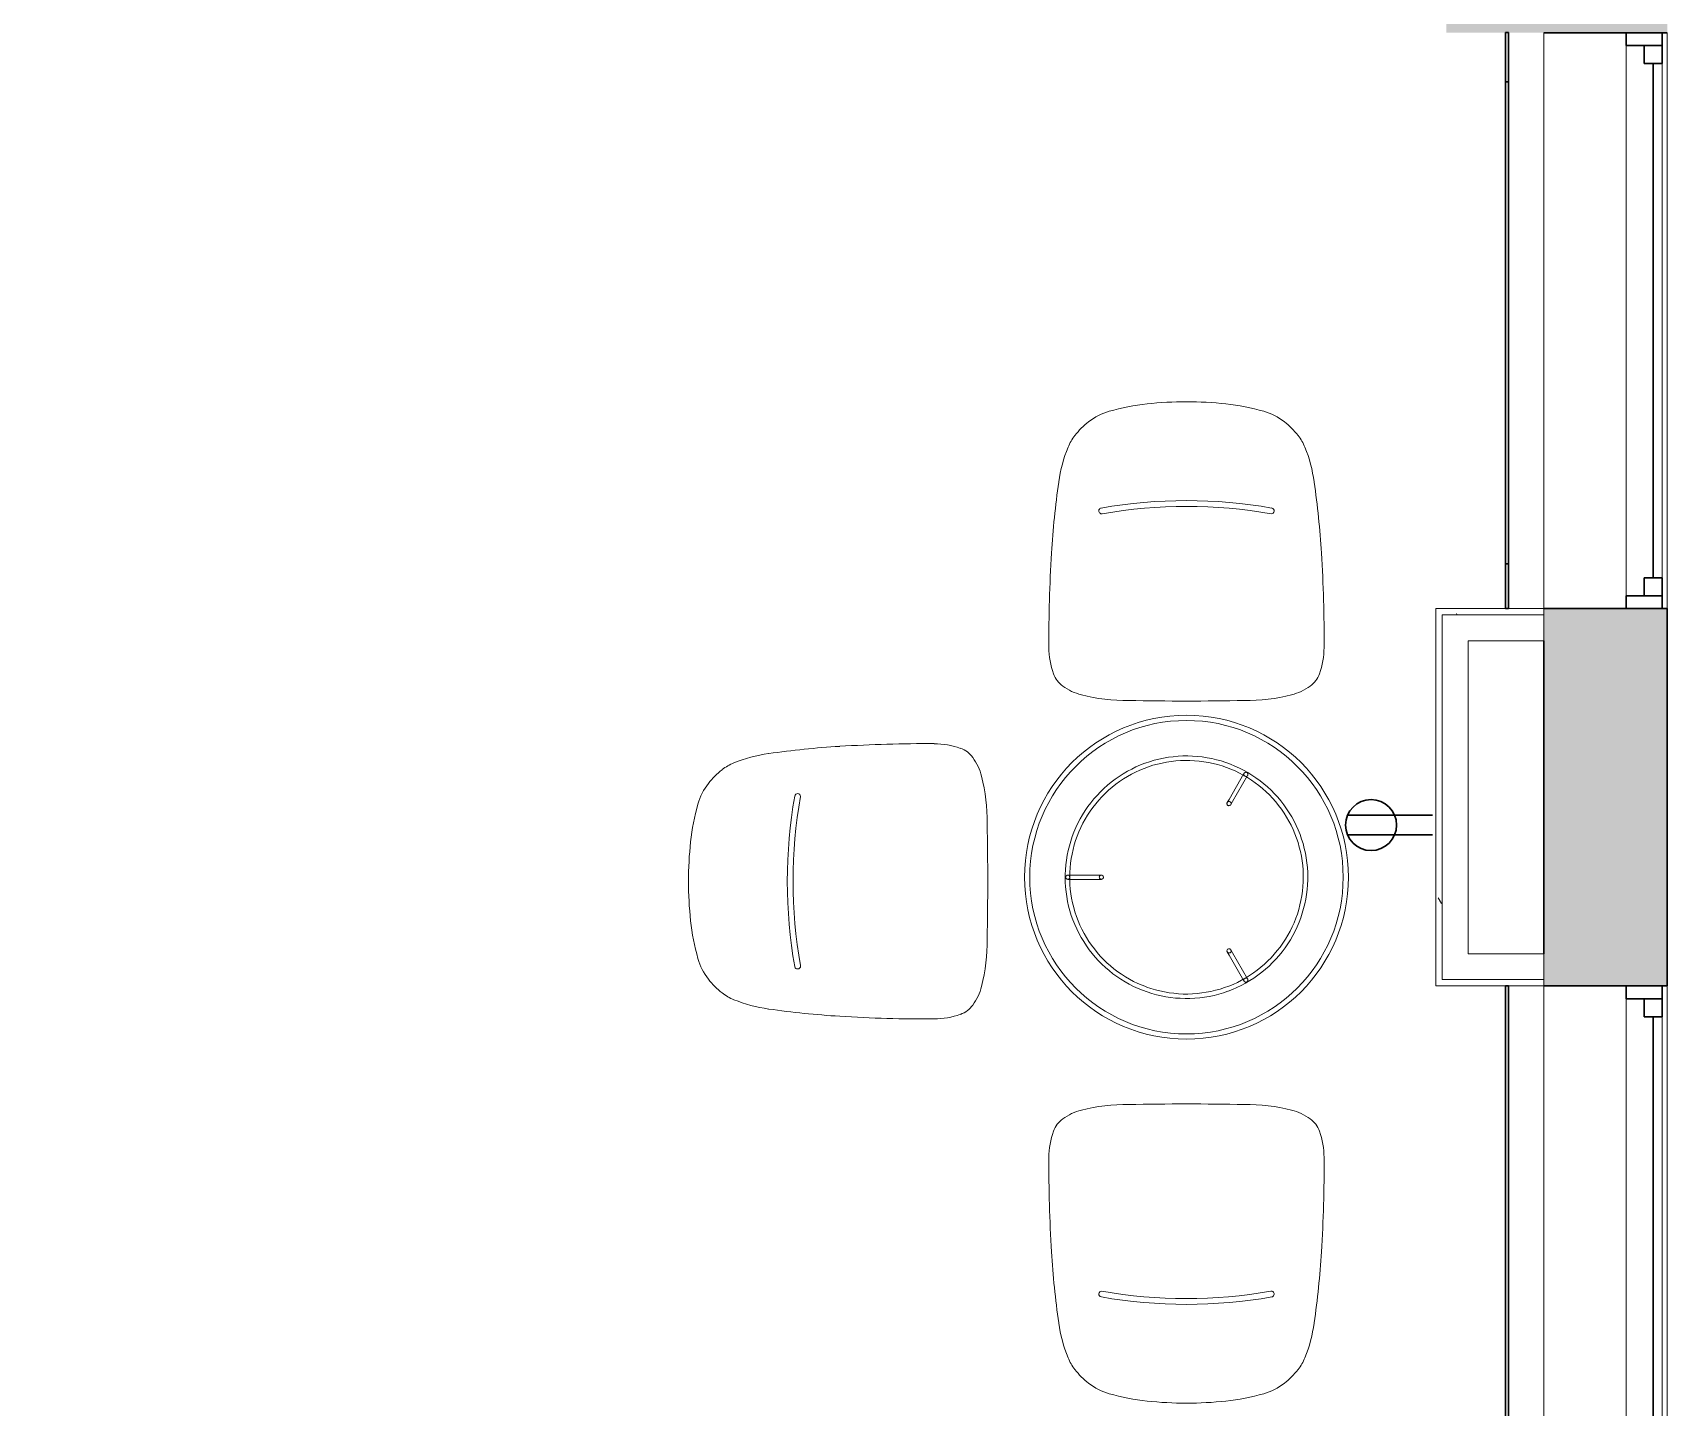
# Model space of a CAD drawing. Header units: inches. Extents: x 1808 to 2428, y 950 to 1857.
# Drawn here: x 2227.7 to 2386.6, y 1496.6 to 1630.3 of the extents above; entities that cross this region are included whole.
import ezdxf

# ---------------------------------------------------------------- set-up
doc = ezdxf.new("R2010")
doc.units = ezdxf.units.IN
doc.header["$MEASUREMENT"] = 0
for name, color, linetype, lineweight in [('A-ANNO-NOTE', 131, 'Continuous', 40), ('A-GENM', 13, 'Continuous', 18), ('A-GLAZ', 151, 'Continuous', 18), ('A-WALL', 113, 'Continuous', 18), ('A-WALL-PATT', 111, 'Continuous', 18), ('I-FURN', 30, 'Continuous', 9), ('I-WALL', 2, 'Continuous', 18)]:
    doc.layers.add(name, color=color, linetype=linetype, lineweight=lineweight)
pattern_1 = [(0, (0, 0), (15.36, 3.84), [0.634, -10.886, 0.634, -10.886, -61.44]), (0, (0, 0), (15.36, 3.84), [-23.04, 0.634, -22.406, 0.634, -10.886, -26.88]), (0, (0, 0), (15.36, 3.84), [-57.6, 0.634, -7.046, 0.634, -18.566]), (120, (5.76, 1.92), (-11.0055376, 11.38215), [0.634, -10.886, 0.634, -10.886, -61.44]), (120, (5.76, 1.92), (-11.0055376, 11.38215), [-23.04, 0.634, -22.406, 0.634, -10.886, -26.88]), (120, (5.76, 1.92), (-11.0055376, 11.38215), [-57.6, 0.634, -7.046, 0.634, -18.566]), (240, (7.68, 9.6), (-4.3544624, -15.22215), [0.634, -10.886, 0.634, -10.886, -61.44]), (240, (7.68, 9.6), (-4.3544624, -15.22215), [-23.04, 0.634, -22.406, 0.634, -10.886, -26.88]), (240, (7.68, 9.6), (-4.3544624, -15.22215), [-57.6, 0.634, -7.046, 0.634, -18.566])]

# ---------------------------------------------------------------- blocks, each defined once
blk = doc.blocks.new('Generic Models 1 - Generic Models 1-7194762-MEZZANINE  POWER _ SIGNAL')
at = {"layer": 'A-GENM', "lineweight": 9}
h = blk.add_hatch(color=7, dxfattribs=at)
h.paths.add_polyline_path([(2189.66, 1049.66), (2200.38, 1049.66), (2200.38, 1062.93), (2173, 1062.93), (2173, 1049.66)], flags=0)
h.paths.add_polyline_path([(2200.38, 1262.58), (2200.38, 1270.53), (2176.63, 1270.53), (2176.63, 1262.58), (2189.66, 1262.58)], flags=0)
h.paths.add_polyline_path([(2367.13, 1346.73), (2374.63, 1346.73), (2374.63, 1365.98), (2367.13, 1365.98), (2367.13, 1358.18)], flags=0)
h.paths.add_polyline_path([(1921.63, 1443.7), (1951.63, 1443.7), (1951.63, 1459.54), (1921.63, 1459.54), (1921.63, 1449.7)], flags=0)
h.paths.add_polyline_path([(2184.63, 1445.23), (2205.63, 1445.23), (2205.63, 1459.73), (2184.63, 1459.73)], flags=0)
h.paths.add_polyline_path([(2367.63, 1446.22), (2374.63, 1446.22), (2374.63, 1459.73), (2367.63, 1459.73)], flags=0)
h.paths.add_polyline_path([(1844.88, 1610.85), (1844.88, 1660.6), (1829.88, 1660.6), (1829.88, 1665.6), (1819.63, 1665.6), (1819.63, 1610.85)], flags=0)
h.paths.add_polyline_path([(2374.63, 1630.31), (2374.63, 1681.1), (2365.13, 1681.1), (2365.13, 1630.31)], flags=0)
h.paths.add_polyline_path([(1991.25, 1642.75), (2009.38, 1642.75), (2009.38, 1665.6), (1990.88, 1665.6), (1990.88, 1642.75), (1991.2, 1642.75)], flags=0)
h.paths.add_polyline_path([(2224.38, 1646.48), (2224.38, 1665.6), (2205.88, 1665.6), (2205.88, 1646.48), (2224.13, 1646.48)], flags=0)
h.paths.add_polyline_path([(2009.38, 1819.62), (2009.88, 1819.62), (2009.88, 1844.85), (1990.83, 1844.85), (1990.83, 1844.2), (1990.88, 1844.2), (1990.88, 1819.62)], flags=0)
h.paths.add_polyline_path([(2205.88, 1833.6), (2232.75, 1833.6), (2232.75, 1844.85), (2205.88, 1844.85)], flags=0)
h.paths.add_polyline_path([(1828.13, 1833.6), (1828.13, 1844.85), (1819.63, 1844.85), (1819.63, 1833.6)], flags=0)
h.paths.add_polyline_path([(2374.63, 1836.23), (2374.63, 1844.85), (2356.63, 1844.85), (2356.63, 1836.23)], flags=0)
h.paths.add_polyline_path([(1913.9, 1836.6), (1913.9, 1844.85), (1899.93, 1844.85), (1899.93, 1836.6)], flags=0)
h.paths.add_polyline_path([(2114.57, 1836.6), (2114.57, 1844.85), (2094.6, 1844.85), (2094.6, 1836.6), (2110.29, 1836.6)], flags=0)
blk = doc.blocks.new('Window-Double-Hung - 48_ X 48_-7273517-MEZZANINE  POWER _ SIGNAL')
at = {"layer": 'A-GLAZ', "color": 8, "lineweight": 30}
for p, q in [((-28, 6), (-28, -6)), ((-28, 5.5), (-25, 5.5)), ((-26.75, 5.5), (-26.75, 2)), ((-25, 5.5), (-25, 3.75)), ((25, 5.5), (28, 5.5)), ((25, 5.5), (25, 3.75)), ((26.75, 5.5), (26.75, 2)), ((28, -6), (28, 6)), ((-26.75, 3.75), (-25, 3.75)), ((-25, 4.625), (25, 4.625)), ((26.75, 3.75), (25, 3.75)), ((-28, 2), (-26.75, 2)), ((26.75, 2), (28, 2))]:
    blk.add_line(p, q, dxfattribs=at)
at = {"layer": 'A-GLAZ'}
for p, q in [((28, 6), (-28, 6)), ((-28, -6), (28, -6))]:
    blk.add_line(p, q, dxfattribs=at)
at = {"layer": 'A-GLAZ', "lineweight": 9}
for p, q in [((-25, 5.5), (25, 5.5)), ((-26.75, 2), (26.75, 2))]:
    blk.add_line(p, q, dxfattribs=at)
blk = doc.blocks.new('HighTower_Breeze_CoffeeTable - HighTower_Breeze_CoffeeTable-7599555-MEZZANINE  POWER _ SIGNAL')
at = {"layer": 'I-FURN'}
for p, q in [((-4.04, 10.33), (-4.48, 10.16)), ((5.59, 9.34), (4.14, 6.82)), ((4.49, 6.62), (5.94, 9.13)), ((5.54, 9.16), (5.57, 9.15)), ((5.57, 9.14), (5.61, 9.12)), ((5.62, 9.12), (5.67, 9.08)), ((5.68, 9.08), (5.74, 9.05)), ((5.74, 9.04), (5.79, 9.02)), ((5.79, 9.02), (5.82, 9)), ((8.22, 7.71), (7.87, 8.03)), ((4.14, 6.82), (3.96, 6.51)), ((4.31, 6.31), (4.49, 6.62)), ((9.73, 5.91), (9.46, 6.29)), ((-8.63, -0.55), (-11.53, -0.55)), ((-11.53, -0.96), (-8.63, -0.96)), ((-11.36, -0.62), (-11.35, -0.58)), ((-11.36, -0.68), (-11.36, -0.63)), ((-11.36, -0.75), (-11.36, -0.68)), ((-11.36, -0.82), (-11.36, -0.76)), ((-11.36, -0.88), (-11.36, -0.83)), ((-11.36, -0.92), (-11.36, -0.88)), ((-11.35, -0.58), (-11.35, -0.55)), ((-8.27, -0.55), (-8.63, -0.55)), ((-8.63, -0.96), (-8.27, -0.96)), ((11.8, -0.75), (11.79, -0.28)), ((4.49, -8.12), (4.31, -7.81)), ((3.96, -8.02), (4.14, -8.33)), ((4.14, -8.33), (5.59, -10.84)), ((5.94, -10.64), (4.49, -8.12)), ((5.57, -10.65), (5.53, -10.67)), ((5.61, -10.62), (5.57, -10.65)), ((5.67, -10.59), (5.62, -10.62)), ((5.74, -10.55), (5.68, -10.58)), ((5.79, -10.52), (5.75, -10.55)), ((5.82, -10.5), (5.79, -10.52))]:
    blk.add_line(p, q, dxfattribs=at)
at = {"layer": 'I-FURN', "flags": 128}
for points in [[(-4.48, 10.16), (-4.91, 9.97), (-5.33, 9.77), (-5.75, 9.55), (-6.16, 9.31), (-6.55, 9.05), (-6.94, 8.78)], [(-6.14, 8.8), (-5.75, 9.04), (-5.35, 9.26), (-4.95, 9.47), (-4.54, 9.66), (-4.12, 9.83), (-3.69, 9.99)], [(-2.68, 10.73), (-3.14, 10.62), (-3.59, 10.48), (-4.03, 10.33)], [(-3.69, 9.99), (-3.26, 10.13), (-2.82, 10.25), (-2.38, 10.35), (-1.93, 10.44), (-1.48, 10.51)], [(-0.82, 11.01), (-1.29, 10.97), (-1.75, 10.91), (-2.22, 10.83), (-2.68, 10.73)], [(-1.48, 10.51), (-1.03, 10.56), (-0.58, 10.59), (-0.12, 10.6), (0.33, 10.6)], [(1.07, 10.99), (0.6, 11.03), (0.13, 11.04), (-0.34, 11.04), (-0.82, 11.01)], [(0.33, 10.6), (0.79, 10.58), (1.24, 10.54), (1.69, 10.48), (2.14, 10.4)], [(4.71, 10.06), (4.27, 10.24), (3.83, 10.4), (3.38, 10.55), (2.93, 10.67), (2.47, 10.78), (2, 10.87), (1.54, 10.94), (1.07, 10.99)], [(2.14, 10.4), (2.58, 10.31), (3.02, 10.2), (3.46, 10.07), (3.88, 9.92)], [(3.89, 9.92), (4.31, 9.76), (4.73, 9.58), (5.14, 9.38), (5.51, 9.18)], [(6.37, 9.17), (5.97, 9.42), (5.56, 9.65), (5.14, 9.86), (4.71, 10.06)], [(-6.94, 8.78), (-7.32, 8.5), (-7.68, 8.2), (-8.03, 7.88), (-8.37, 7.56), (-8.7, 7.21), (-9.01, 6.86)], [(-8.54, 6.74), (-8.23, 7.07), (-7.91, 7.4), (-7.58, 7.71), (-7.24, 8)], [(-7.24, 8), (-6.88, 8.28), (-6.51, 8.55), (-6.14, 8.8)], [(5.85, 8.98), (5.93, 8.94), (6.31, 8.69), (6.68, 8.43), (7.05, 8.16)], [(7.87, 8.03), (7.52, 8.34), (7.15, 8.63), (6.76, 8.91), (6.37, 9.17)], [(7.05, 8.16), (7.4, 7.87), (7.74, 7.56), (8.06, 7.25), (8.38, 6.92)], [(-9.01, 6.86), (-9.31, 6.49), (-9.59, 6.12), (-9.86, 5.73), (-10.11, 5.33)], [(-9.62, 5.28), (-9.37, 5.66), (-9.11, 6.03), (-8.83, 6.39), (-8.54, 6.74)], [(4.24, 6.59), (4.19, 6.61), (4.15, 6.62), (4.1, 6.61), (4.05, 6.6), (4.01, 6.57), (3.97, 6.53), (3.95, 6.49), (3.93, 6.44), (3.93, 6.39), (3.94, 6.34), (3.96, 6.3), (3.99, 6.26), (4.03, 6.23)], [(4.03, 6.23), (4.08, 6.21), (4.13, 6.2), (4.17, 6.21), (4.22, 6.22), (4.26, 6.25), (4.3, 6.29), (4.32, 6.33), (4.34, 6.38), (4.34, 6.43), (4.33, 6.48), (4.31, 6.52), (4.28, 6.56), (4.24, 6.59)], [(8.87, 7.03), (8.55, 7.37), (8.22, 7.71)], [(8.38, 6.92), (8.68, 6.58), (8.96, 6.23), (9.23, 5.86), (9.49, 5.49)], [(9.46, 6.29), (9.17, 6.66), (8.87, 7.03)], [(-10.11, 5.33), (-10.34, 4.92), (-10.56, 4.5), (-10.76, 4.07), (-10.95, 3.64)], [(-10.46, 3.67), (-10.28, 4.09), (-10.07, 4.49), (-9.86, 4.89), (-9.62, 5.28)], [(9.49, 5.49), (9.73, 5.1), (9.96, 4.71), (10.17, 4.31), (10.36, 3.9)], [(10.24, 5.11), (9.99, 5.51), (9.73, 5.91)], [(10.67, 4.27), (10.46, 4.69), (10.24, 5.11)], [(-10.95, 3.64), (-11.11, 3.2), (-11.26, 2.75), (-11.39, 2.3), (-11.51, 1.84)], [(-11.32, 0.16), (-11.28, 0.61), (-11.21, 1.06), (-11.13, 1.5), (-11.03, 1.95), (-10.92, 2.39), (-10.78, 2.82), (-10.63, 3.25), (-10.46, 3.67)], [(10.36, 3.9), (10.54, 3.48), (10.7, 3.05), (10.85, 2.62), (10.97, 2.18), (11.08, 1.74), (11.17, 1.3)], [(11.04, 3.4), (10.86, 3.84), (10.67, 4.27)], [(11.34, 2.51), (11.2, 2.96), (11.04, 3.4)], [(-11.51, 1.84), (-11.6, 1.38), (-11.68, 0.91), (-11.73, 0.44), (-11.77, -0.03), (-11.79, -0.5), (-11.8, -0.75)], [(11.56, 1.59), (11.46, 2.05), (11.34, 2.51)], [(11.79, -0.28), (11.76, 0.19), (11.71, 0.66), (11.64, 1.13), (11.56, 1.59)], [(-11.35, -0.55), (-11.35, -0.3), (-11.32, 0.16)], [(11.17, 1.3), (11.24, 0.85), (11.3, 0.4), (11.34, -0.05), (11.36, -0.51), (11.36, -0.75)], [(-11.8, -0.75), (-11.79, -1.22), (-11.76, -1.7), (-11.71, -2.16), (-11.64, -2.63), (-11.56, -3.1), (-11.46, -3.56), (-11.34, -4.01), (-11.2, -4.46), (-11.04, -4.91), (-10.86, -5.35), (-10.67, -5.78), (-10.46, -6.2), (-10.24, -6.61), (-9.99, -7.02), (-9.73, -7.41), (-9.46, -7.8), (-9.17, -8.17), (-8.87, -8.53), (-8.55, -8.88), (-8.22, -9.21), (-7.87, -9.54), (-7.52, -9.84), (-7.15, -10.14), (-6.76, -10.41), (-6.37, -10.68), (-5.97, -10.92), (-5.56, -11.16), (-5.14, -11.37), (-4.71, -11.57), (-4.27, -11.75), (-3.83, -11.91), (-3.38, -12.05), (-2.93, -12.18), (-2.47, -12.29), (-2, -12.38), (-1.54, -12.45), (-1.07, -12.5), (-0.6, -12.53), (-0.13, -12.55), (0.34, -12.54), (0.82, -12.52), (1.29, -12.48), (1.75, -12.42), (2.22, -12.34), (2.68, -12.24), (3.14, -12.12), (3.59, -11.99), (4.03, -11.84)], [(-3.89, -11.42), (-4.31, -11.26), (-4.73, -11.08), (-5.14, -10.88), (-5.54, -10.67), (-5.93, -10.44), (-6.31, -10.19), (-6.68, -9.94), (-7.05, -9.66), (-7.4, -9.37), (-7.74, -9.07), (-8.06, -8.75), (-8.38, -8.42), (-8.68, -8.08), (-8.96, -7.73), (-9.23, -7.37), (-9.49, -6.99), (-9.73, -6.61), (-9.96, -6.21), (-10.17, -5.81), (-10.36, -5.4), (-10.54, -4.98), (-10.7, -4.56), (-10.85, -4.13), (-10.97, -3.69), (-11.08, -3.25), (-11.17, -2.8), (-11.24, -2.36), (-11.3, -1.9), (-11.34, -1.45), (-11.36, -1), (-11.36, -0.95), (-11.36, -0.93)], [(-8.06, -0.75), (-8.07, -0.7), (-8.09, -0.66), (-8.12, -0.62), (-8.15, -0.59), (-8.2, -0.56), (-8.25, -0.55), (-8.3, -0.55), (-8.34, -0.56), (-8.39, -0.59), (-8.43, -0.62), (-8.45, -0.66), (-8.47, -0.7), (-8.48, -0.75)], [(-8.48, -0.75), (-8.47, -0.8), (-8.45, -0.85), (-8.43, -0.89), (-8.39, -0.92), (-8.34, -0.94), (-8.3, -0.95), (-8.25, -0.95), (-8.2, -0.94), (-8.15, -0.92), (-8.12, -0.89), (-8.09, -0.85), (-8.07, -0.8), (-8.06, -0.75)], [(4.04, -11.84), (4.48, -11.67), (4.91, -11.48), (5.33, -11.27), (5.75, -11.05), (6.16, -10.81), (6.55, -10.56), (6.94, -10.29), (7.32, -10), (7.68, -9.7), (8.03, -9.39), (8.37, -9.06), (8.7, -8.72), (9.01, -8.37), (9.31, -8), (9.59, -7.62), (9.86, -7.23), (10.11, -6.83), (10.34, -6.42), (10.56, -6.01), (10.76, -5.58), (10.95, -5.14), (11.11, -4.7), (11.26, -4.26), (11.39, -3.8), (11.51, -3.34), (11.6, -2.88), (11.68, -2.42), (11.73, -1.95), (11.77, -1.48), (11.79, -1.01), (11.8, -0.75)], [(11.36, -0.75), (11.35, -1.21), (11.32, -1.66)], [(11.32, -1.66), (11.28, -2.11), (11.21, -2.56), (11.13, -3.01), (11.03, -3.45)], [(11.03, -3.45), (10.92, -3.89), (10.78, -4.33), (10.63, -4.75), (10.46, -5.18)], [(10.46, -5.18), (10.28, -5.59), (10.07, -6), (9.86, -6.4), (9.62, -6.79), (9.37, -7.17), (9.11, -7.54), (8.83, -7.89), (8.54, -8.24), (8.23, -8.58), (7.91, -8.9), (7.58, -9.21), (7.24, -9.51), (6.88, -9.79), (6.51, -10.06), (6.14, -10.31), (5.85, -10.49)], [(4.03, -7.74), (3.99, -7.76), (3.96, -7.8), (3.94, -7.85), (3.93, -7.9), (3.93, -7.95), (3.95, -7.99), (3.97, -8.04), (4.01, -8.07), (4.05, -8.1), (4.1, -8.12), (4.15, -8.12), (4.19, -8.11), (4.24, -8.09)], [(4.24, -8.09), (4.28, -8.07), (4.31, -8.03), (4.33, -7.98), (4.34, -7.93), (4.34, -7.88), (4.32, -7.84), (4.3, -7.79), (4.26, -7.76), (4.22, -7.73), (4.17, -7.71), (4.13, -7.71), (4.08, -7.72), (4.03, -7.74)], [(5.5, -10.68), (5.35, -10.77), (4.95, -10.98), (4.54, -11.17), (4.12, -11.34), (3.69, -11.49), (3.26, -11.63), (2.82, -11.75), (2.38, -11.86), (1.93, -11.94), (1.48, -12.01), (1.03, -12.06), (0.58, -12.1), (0.12, -12.11), (-0.33, -12.11), (-0.79, -12.08), (-1.24, -12.04), (-1.69, -11.98), (-2.14, -11.91), (-2.58, -11.81), (-3.02, -11.7), (-3.46, -11.57), (-3.88, -11.43)]]:
    blk.add_lwpolyline(points, dxfattribs=at)
at = {"layer": 'I-FURN'}
for radius, start, end in [(15.75, 90, 270), (15.75, 90, 270), (15.24, 90, 270), (15.75, 270, 90), (15.75, 270, 90), (15.24, 270, 90)]:
    blk.add_arc((0, -0.75), radius, start, end, dxfattribs=at)
for points, knots in [([(5.88, 9.43), (5.87, 9.43), (5.86, 9.44), (5.84, 9.44), (5.83, 9.45), (5.82, 9.45), (5.81, 9.45), (5.8, 9.45), (5.79, 9.45), (5.77, 9.45), (5.76, 9.45), (5.75, 9.45), (5.74, 9.44), (5.73, 9.44), (5.72, 9.44), (5.7, 9.43), (5.69, 9.43), (5.68, 9.42), (5.67, 9.42), (5.66, 9.41), (5.65, 9.4), (5.64, 9.39), (5.62, 9.38), (5.61, 9.37), (5.6, 9.35), (5.59, 9.33), (5.58, 9.32), (5.58, 9.31), (5.57, 9.3)], [0, 0, 0, 0, 0.0277778, 0.0555556, 0.0833333, 0.0972222, 0.1111111, 0.125, 0.1388889, 0.1666667, 0.1944444, 0.2083333, 0.2222222, 0.2361111, 0.25, 0.2777778, 0.3055556, 0.3194444, 0.3333333, 0.3472222, 0.3611111, 0.3888889, 0.4166667, 0.4444444, 0.4722222, 0.5, 0.5277778, 0.5552218, 0.5552218, 0.5552218, 0.5552218]), ([(5.57, 9.3), (5.57, 9.29), (5.57, 9.28), (5.57, 9.27), (5.57, 9.25), (5.57, 9.24), (5.57, 9.24), (5.57, 9.24)], [0.5555556, 0.5555556, 0.5555556, 0.5555556, 0.5833333, 0.6111111, 0.6388889, 0.6527778, 0.6593948, 0.6593948, 0.6593948, 0.6593948]), ([(5.57, 9.23), (5.57, 9.23), (5.57, 9.23), (5.57, 9.22), (5.57, 9.21), (5.57, 9.2), (5.58, 9.19), (5.58, 9.18), (5.58, 9.18), (5.58, 9.18)], [0.6711471, 0.6711471, 0.6711471, 0.6711471, 0.6770833, 0.6875, 0.7083333, 0.7291667, 0.75, 0.7708333, 0.7739229, 0.7739229, 0.7739229, 0.7739229]), ([(5.59, 9.17), (5.59, 9.17), (5.59, 9.17), (5.59, 9.16), (5.6, 9.15), (5.61, 9.14), (5.62, 9.13), (5.62, 9.13)], [0.7822937, 0.7822937, 0.7822937, 0.7822937, 0.7916667, 0.8125, 0.8333333, 0.875, 0.8823895, 0.8823895, 0.8823895, 0.8823895]), ([(5.62, 9.13), (5.62, 9.13), (5.63, 9.12), (5.64, 9.11), (5.65, 9.1), (5.67, 9.09), (5.67, 9.09)], [0.89185719, 0.89185719, 0.89185719, 0.89185719, 0.89583333, 0.91666667, 0.95833333, 0.99082512, 0.99082512, 0.99082512, 0.99082512]), ([(5.69, 9.08), (5.69, 9.08), (5.7, 9.08), (5.71, 9.07), (5.73, 9.06), (5.74, 9.06), (5.74, 9.06), (5.74, 9.06)], [0.00915776, 0.00915776, 0.00915776, 0.00915776, 0.02777778, 0.05555556, 0.08333333, 0.09722222, 0.10741154, 0.10741154, 0.10741154, 0.10741154]), ([(5.75, 9.06), (5.75, 9.06), (5.75, 9.05), (5.76, 9.05), (5.78, 9.05), (5.79, 9.05), (5.8, 9.05), (5.8, 9.05), (5.8, 9.05)], [0.1166842, 0.1166842, 0.1166842, 0.1166842, 0.125, 0.1388889, 0.1666667, 0.1944444, 0.2083333, 0.2167207, 0.2167207, 0.2167207, 0.2167207]), ([(5.81, 9.05), (5.81, 9.05), (5.81, 9.05), (5.82, 9.05), (5.84, 9.05), (5.85, 9.05), (5.86, 9.06), (5.86, 9.06), (5.86, 9.06)], [0.2248508, 0.2248508, 0.2248508, 0.2248508, 0.2361111, 0.25, 0.2777778, 0.3055556, 0.3194444, 0.3279083, 0.3279083, 0.3279083, 0.3279083]), ([(5.87, 9.06), (5.87, 9.06), (5.87, 9.07), (5.88, 9.07), (5.89, 9.08), (5.91, 9.09), (5.92, 9.1), (5.92, 9.1)], [0.3391103, 0.3391103, 0.3391103, 0.3391103, 0.3472222, 0.3611111, 0.3888889, 0.4166667, 0.4438674, 0.4438674, 0.4438674, 0.4438674]), ([(5.92, 9.1), (5.92, 9.11), (5.93, 9.12), (5.94, 9.13), (5.95, 9.15), (5.96, 9.17), (5.96, 9.19), (5.97, 9.2), (5.97, 9.22), (5.97, 9.23), (5.97, 9.24), (5.97, 9.25), (5.97, 9.26), (5.97, 9.27), (5.97, 9.28), (5.96, 9.3), (5.96, 9.31), (5.96, 9.32), (5.96, 9.33), (5.95, 9.34), (5.95, 9.35), (5.94, 9.37), (5.93, 9.38), (5.93, 9.38), (5.92, 9.4), (5.9, 9.41), (5.89, 9.43), (5.88, 9.43)], [0.4444444, 0.4444444, 0.4444444, 0.4444444, 0.4722222, 0.5, 0.5277778, 0.5555556, 0.5833333, 0.6111111, 0.6388889, 0.6527778, 0.6666667, 0.6770833, 0.6875, 0.7083333, 0.7291667, 0.75, 0.7708333, 0.78125, 0.7916667, 0.8125, 0.8333333, 0.875, 0.8854167, 0.8958333, 0.9166667, 0.9583333, 1, 1, 1, 1]), ([(-11.76, -0.75), (-11.76, -0.75), (-11.76, -0.73), (-11.75, -0.72), (-11.75, -0.7), (-11.74, -0.69), (-11.74, -0.68), (-11.74, -0.67), (-11.73, -0.66), (-11.72, -0.65), (-11.71, -0.64), (-11.71, -0.63), (-11.7, -0.62), (-11.69, -0.62), (-11.68, -0.61), (-11.67, -0.6), (-11.66, -0.59), (-11.65, -0.58), (-11.64, -0.58), (-11.63, -0.58), (-11.62, -0.57), (-11.61, -0.56), (-11.59, -0.56), (-11.57, -0.55), (-11.55, -0.55), (-11.53, -0.55), (-11.51, -0.55), (-11.5, -0.55), (-11.49, -0.55)], [-1, -1, -1, -1, -0.9722222, -0.9444444, -0.9166667, -0.9027778, -0.8888889, -0.875, -0.8611111, -0.8333333, -0.8055556, -0.7916667, -0.7777778, -0.7638889, -0.75, -0.7222222, -0.6944444, -0.6805556, -0.6666667, -0.6527778, -0.6388889, -0.6111111, -0.5833333, -0.5555556, -0.5277778, -0.5, -0.4722222, -0.4444444, -0.4444444, -0.4444444, -0.4444444]), ([(-11.49, -0.95), (-11.5, -0.95), (-11.51, -0.95), (-11.53, -0.96), (-11.55, -0.95), (-11.57, -0.95), (-11.59, -0.95), (-11.61, -0.94), (-11.62, -0.94), (-11.63, -0.93), (-11.64, -0.93), (-11.65, -0.92), (-11.66, -0.91), (-11.67, -0.9), (-11.68, -0.9), (-11.69, -0.89), (-11.7, -0.88), (-11.71, -0.87), (-11.71, -0.87), (-11.72, -0.85), (-11.73, -0.84), (-11.74, -0.83), (-11.74, -0.82), (-11.74, -0.82), (-11.75, -0.8), (-11.75, -0.79), (-11.76, -0.77), (-11.76, -0.76), (-11.76, -0.75)], [-0.5551842, -0.5551842, -0.5551842, -0.5551842, -0.5277778, -0.5, -0.4722222, -0.4444444, -0.4166667, -0.3888889, -0.3611111, -0.3472222, -0.3333333, -0.3194444, -0.3055556, -0.2777778, -0.25, -0.2361111, -0.2222222, -0.2083333, -0.1944444, -0.1666667, -0.1388889, -0.125, -0.1111111, -0.0972222, -0.0833333, -0.0555556, -0.0277778, 0, 0, 0, 0]), ([(-11.49, -0.55), (-11.49, -0.55), (-11.48, -0.56), (-11.46, -0.56), (-11.45, -0.57), (-11.44, -0.57), (-11.44, -0.58), (-11.43, -0.58)], [-0.4438674, -0.4438674, -0.4438674, -0.4438674, -0.4166667, -0.3888889, -0.3611111, -0.3472222, -0.3391103, -0.3391103, -0.3391103, -0.3391103]), ([(-11.43, -0.93), (-11.44, -0.93), (-11.44, -0.93), (-11.45, -0.93), (-11.46, -0.94), (-11.48, -0.95), (-11.49, -0.95), (-11.49, -0.95)], [-0.6593948, -0.6593948, -0.6593948, -0.6593948, -0.6527778, -0.6388889, -0.6111111, -0.5833333, -0.5555556, -0.5555556, -0.5555556, -0.5555556]), ([(-11.43, -0.58), (-11.43, -0.58), (-11.42, -0.59), (-11.42, -0.59), (-11.41, -0.6), (-11.4, -0.61), (-11.39, -0.62), (-11.39, -0.62), (-11.39, -0.62)], [-0.3279083, -0.3279083, -0.3279083, -0.3279083, -0.3194444, -0.3055556, -0.2777778, -0.25, -0.2361111, -0.2248508, -0.2248508, -0.2248508, -0.2248508]), ([(-11.39, -0.88), (-11.39, -0.88), (-11.39, -0.89), (-11.4, -0.89), (-11.41, -0.9), (-11.42, -0.91), (-11.42, -0.92), (-11.43, -0.92), (-11.43, -0.92)], [-0.7739229, -0.7739229, -0.7739229, -0.7739229, -0.7638889, -0.75, -0.7222222, -0.6944444, -0.6805556, -0.6711471, -0.6711471, -0.6711471, -0.6711471]), ([(-11.39, -0.63), (-11.39, -0.63), (-11.39, -0.63), (-11.38, -0.64), (-11.38, -0.65), (-11.37, -0.66), (-11.37, -0.67), (-11.37, -0.68), (-11.37, -0.68)], [-0.2167207, -0.2167207, -0.2167207, -0.2167207, -0.2083333, -0.1944444, -0.1666667, -0.1388889, -0.125, -0.1166842, -0.1166842, -0.1166842, -0.1166842]), ([(-11.37, -0.83), (-11.37, -0.83), (-11.37, -0.83), (-11.37, -0.84), (-11.38, -0.85), (-11.38, -0.86), (-11.39, -0.87), (-11.39, -0.88), (-11.39, -0.88)], [-0.8823895, -0.8823895, -0.8823895, -0.8823895, -0.875, -0.8611111, -0.8333333, -0.8055556, -0.7916667, -0.7822937, -0.7822937, -0.7822937, -0.7822937]), ([(-11.37, -0.68), (-11.37, -0.69), (-11.37, -0.69), (-11.36, -0.7), (-11.36, -0.72), (-11.36, -0.73), (-11.36, -0.74), (-11.36, -0.75)], [-0.10741154, -0.10741154, -0.10741154, -0.10741154, -0.09722222, -0.08333333, -0.05555556, -0.02777778, -0.00915776, -0.00915776, -0.00915776, -0.00915776]), ([(-11.36, -0.76), (-11.36, -0.76), (-11.36, -0.77), (-11.36, -0.79), (-11.36, -0.8), (-11.37, -0.81), (-11.37, -0.82), (-11.37, -0.82)], [-0.99082512, -0.99082512, -0.99082512, -0.99082512, -0.97222222, -0.94444444, -0.91666667, -0.90277778, -0.89185719, -0.89185719, -0.89185719, -0.89185719]), ([(5.57, -10.74), (5.57, -10.73), (5.57, -10.73), (5.57, -10.72), (5.57, -10.71), (5.58, -10.7), (5.58, -10.69), (5.58, -10.68), (5.58, -10.68)], [-0.3279083, -0.3279083, -0.3279083, -0.3279083, -0.3194444, -0.3055556, -0.2777778, -0.25, -0.2361111, -0.2248508, -0.2248508, -0.2248508, -0.2248508]), ([(5.57, -10.81), (5.57, -10.8), (5.57, -10.79), (5.57, -10.77), (5.57, -10.76), (5.57, -10.75), (5.57, -10.74), (5.57, -10.74)], [-0.4438674, -0.4438674, -0.4438674, -0.4438674, -0.4166667, -0.3888889, -0.3611111, -0.3472222, -0.3391103, -0.3391103, -0.3391103, -0.3391103]), ([(5.88, -10.94), (5.87, -10.94), (5.86, -10.94), (5.84, -10.95), (5.83, -10.95), (5.82, -10.95), (5.81, -10.96), (5.8, -10.96), (5.79, -10.96), (5.77, -10.95), (5.76, -10.95), (5.75, -10.95), (5.74, -10.95), (5.73, -10.95), (5.72, -10.94), (5.7, -10.94), (5.69, -10.93), (5.68, -10.93), (5.67, -10.92), (5.66, -10.92), (5.65, -10.91), (5.64, -10.9), (5.63, -10.89), (5.61, -10.87), (5.6, -10.86), (5.59, -10.84), (5.58, -10.82), (5.58, -10.81), (5.57, -10.81)], [-1, -1, -1, -1, -0.9722222, -0.9444444, -0.9166667, -0.9027778, -0.8888889, -0.875, -0.8611111, -0.8333333, -0.8055556, -0.7916667, -0.7777778, -0.7638889, -0.75, -0.7222222, -0.6944444, -0.6805556, -0.6666667, -0.6527778, -0.6388889, -0.6111111, -0.5833333, -0.5555556, -0.5277778, -0.5, -0.4722222, -0.4444444, -0.4444444, -0.4444444, -0.4444444]), ([(5.59, -10.68), (5.59, -10.68), (5.59, -10.67), (5.59, -10.67), (5.6, -10.66), (5.61, -10.65), (5.62, -10.64), (5.62, -10.64), (5.62, -10.64)], [-0.2167207, -0.2167207, -0.2167207, -0.2167207, -0.2083333, -0.1944444, -0.1666667, -0.1388889, -0.125, -0.1166842, -0.1166842, -0.1166842, -0.1166842]), ([(5.62, -10.63), (5.63, -10.63), (5.63, -10.63), (5.64, -10.62), (5.65, -10.61), (5.66, -10.6), (5.67, -10.6), (5.67, -10.59)], [-0.10741154, -0.10741154, -0.10741154, -0.10741154, -0.09722222, -0.08333333, -0.05555556, -0.02777778, -0.00915776, -0.00915776, -0.00915776, -0.00915776]), ([(5.69, -10.59), (5.69, -10.59), (5.7, -10.58), (5.71, -10.57), (5.73, -10.57), (5.74, -10.56), (5.74, -10.56), (5.74, -10.56)], [-0.99082512, -0.99082512, -0.99082512, -0.99082512, -0.97222222, -0.94444444, -0.91666667, -0.90277778, -0.89185719, -0.89185719, -0.89185719, -0.89185719]), ([(5.75, -10.56), (5.75, -10.56), (5.75, -10.56), (5.76, -10.56), (5.78, -10.55), (5.79, -10.55), (5.8, -10.55), (5.8, -10.55), (5.8, -10.55)], [-0.8823895, -0.8823895, -0.8823895, -0.8823895, -0.875, -0.8611111, -0.8333333, -0.8055556, -0.7916667, -0.7822937, -0.7822937, -0.7822937, -0.7822937]), ([(5.81, -10.55), (5.81, -10.55), (5.81, -10.55), (5.82, -10.55), (5.84, -10.56), (5.85, -10.56), (5.86, -10.56), (5.86, -10.56), (5.86, -10.56)], [-0.7739229, -0.7739229, -0.7739229, -0.7739229, -0.7638889, -0.75, -0.7222222, -0.6944444, -0.6805556, -0.6711471, -0.6711471, -0.6711471, -0.6711471]), ([(5.87, -10.57), (5.87, -10.57), (5.87, -10.57), (5.88, -10.57), (5.89, -10.58), (5.91, -10.59), (5.92, -10.6), (5.92, -10.61)], [-0.6593948, -0.6593948, -0.6593948, -0.6593948, -0.6527778, -0.6388889, -0.6111111, -0.5833333, -0.5555556, -0.5555556, -0.5555556, -0.5555556]), ([(5.92, -10.61), (5.92, -10.61), (5.93, -10.62), (5.94, -10.64), (5.95, -10.65), (5.96, -10.67), (5.96, -10.69), (5.97, -10.71), (5.97, -10.73), (5.97, -10.74), (5.97, -10.75), (5.97, -10.76), (5.97, -10.77), (5.97, -10.78), (5.97, -10.8), (5.96, -10.81), (5.96, -10.82), (5.96, -10.83), (5.95, -10.84), (5.95, -10.85), (5.94, -10.87), (5.94, -10.88), (5.93, -10.88), (5.93, -10.89), (5.92, -10.9), (5.91, -10.91), (5.89, -10.92), (5.88, -10.93), (5.88, -10.94)], [-0.5551842, -0.5551842, -0.5551842, -0.5551842, -0.5277778, -0.5, -0.4722222, -0.4444444, -0.4166667, -0.3888889, -0.3611111, -0.3472222, -0.3333333, -0.3194444, -0.3055556, -0.2777778, -0.25, -0.2361111, -0.2222222, -0.2083333, -0.1944444, -0.1666667, -0.1388889, -0.125, -0.1111111, -0.0972222, -0.0833333, -0.0555556, -0.0277778, 0, 0, 0, 0])]:
    blk.add_open_spline(points, degree=3, knots=knots, dxfattribs=at)
blk = doc.blocks.new('screen1 - screen-7773628-MEZZANINE  POWER _ SIGNAL')
at = {"layer": 'A-GENM', "lineweight": 30}
for p, q in [((2371.19, 1537.61), (2370.88, 1537.61)), ((2370.88, 1537.61), (2370.88, 1481.61)), ((2371.19, 1481.61), (2371.19, 1537.61)), ((2370.88, 1481.61), (2371.19, 1481.61))]:
    blk.add_line(p, q, dxfattribs=at)
blk = doc.blocks.new('Seating-Lounge_Chair-Teknion-ARBT_ARBU_ARBW_Beso-2015 - 4 Star Swivel-7847428-MEZZANINE  POWER _ SIGNAL')
at = {"layer": 'I-FURN'}
for centre, radius, start, end in [((-1.45, -7.6), 22.23, 96.1611, 105.8389), ((0, -21.04), 35.75, 83.8389, 96.1611), ((1.45, -7.6), 22.23, 74.1611, 83.8389), ((-4.64, 6.56), 7.9, 128.1611, 141.8389), ((-5.93, 8.2), 5.81, 105.8389, 128.1611), ((5.93, 8.2), 5.81, 51.8389, 74.1611), ((4.64, 6.56), 7.9, 38.1611, 51.8389), ((-7.2, 8.56), 4.65, 141.8389, 158.1611), ((7.2, 8.56), 4.65, 21.8389, 38.1611), ((2.13, 4.83), 14.7, 158.1611, 171.8389), ((-2.13, 4.83), 14.7, 8.1611, 21.8389), ((71.67, -5.15), 84.95, 171.8389, 176.5267), ((-71.67, -5.15), 84.95, 3.4733, 8.1611), ((0, -42.92), 48.02, 80.0719, 99.9388), ((-8.24, 4.1), 0.286, 99.9388, 279.9526), ((0.01, -42.92), 47.46, 80.0174, 99.9526), ((8.24, 4.1), 0.286, 270.0202, 82.0538), ((130.05, -8.69), 143.44, 176.5267, 180.1977), ((-130.05, -8.69), 143.44, 359.8023, 3.4733), ((-5.78, -9.16), 7.6, 180.1977, 199.8023), ((5.78, -9.16), 7.6, 340.1977, 359.8023), ((-10.55, -10.88), 2.54, 199.8023, 234.1977), ((10.55, -10.88), 2.54, 305.8023, 340.1977), ((-8.91, -8.61), 5.34, 234.1977, 255.8023), ((-5.68, 4.17), 18.52, 255.8023, 270.1977), ((5.68, 4.17), 18.52, 269.8023, 284.1977), ((8.91, -8.61), 5.34, 284.1977, 305.8023), ((0, 284.17), 298.56, 268.9225, 271.0775)]:
    blk.add_arc(centre, radius, start, end, dxfattribs=at)
blk = doc.blocks.new('screen8 - screen-7893577-MEZZANINE  POWER _ SIGNAL')
at = {"layer": 'A-GENM', "lineweight": 30}
for p, q in [((2371.19, 1625.55), (2370.88, 1625.55)), ((2370.88, 1625.55), (2370.88, 1578.67)), ((2371.19, 1578.67), (2371.19, 1625.55)), ((2370.88, 1578.67), (2371.19, 1578.67))]:
    blk.add_line(p, q, dxfattribs=at)
blk = doc.blocks.new('screen11 - screen-7894526-MEZZANINE  POWER _ SIGNAL')
at = {"layer": 'A-GENM', "lineweight": 30}
for p, q in [((2371.19, 1537.61), (2370.88, 1537.61)), ((2370.88, 1537.61), (2370.88, 1481.61)), ((2371.19, 1481.61), (2371.19, 1537.61)), ((2370.88, 1481.61), (2371.19, 1481.61))]:
    blk.add_line(p, q, dxfattribs=at)

msp = doc.modelspace()

# ---------------------------------------------------------------- hatches: boundary and pattern name
at = {"layer": 'A-WALL-PATT', "lineweight": 9}
h = msp.add_hatch(color=7, dxfattribs=at)
h.paths.add_polyline_path([(2374.63, 1207.73), (2386.63, 1207.73), (2386.63, 1279.93), (2374.63, 1279.93), (2374.63, 1219.73)], flags=0)
h.paths.add_polyline_path([(2376.47, 1335.93), (2386.63, 1335.93), (2386.63, 1381.73), (2374.63, 1381.73), (2374.63, 1335.93)], flags=0)
h.paths.add_polyline_path([(2386.63, 1437.73), (2386.63, 1481.61), (2374.63, 1481.61), (2374.63, 1437.73)], flags=0)
h.paths.add_polyline_path([(2386.63, 1537.61), (2386.63, 1574.31), (2374.63, 1574.31), (2374.63, 1537.61)], flags=0)
h.paths.add_polyline_path([(2374.63, 1630.31), (2386.63, 1630.31), (2386.63, 1688.6), (2374.63, 1688.6), (2374.63, 1649.95)], flags=0)
h.paths.add_polyline_path([(2386.63, 1744.6), (2386.63, 1844.85), (2374.63, 1844.85), (2374.63, 1744.6)], flags=0)
h = msp.add_hatch(dxfattribs=at)
h.set_pattern_fill('FP_1', color=256, style=0, pattern_type=2)
h.set_pattern_definition(pattern_1)
h.paths.add_polyline_path([(2364.75, 1573.69), (2374.63, 1573.69), (2374.63, 1574.31), (2364.13, 1574.31), (2364.13, 1573.69)], flags=0)
h = msp.add_hatch(dxfattribs=at)
h.set_pattern_fill('FP_1', color=256, style=0, pattern_type=2)
h.set_pattern_definition(pattern_1)
h.paths.add_polyline_path([(2364.13, 1537.61), (2364.75, 1537.61), (2364.75, 1573.69), (2364.13, 1573.69), (2364.13, 1540.73)], flags=0)

# ---------------------------------------------------------------- linework, layer by layer
at = {"layer": 'A-ANNO-NOTE', "lineweight": 30}
for p, q in [((2363.8, 1554.21), (2355.54, 1554.21)), ((2363.8, 1552.3), (2355.54, 1552.3)), ((2363.8, 1552.3), (2355.54, 1552.3))]:
    msp.add_line(p, q, dxfattribs=at)
msp.add_circle((2357.82, 1553.26), 2.48, dxfattribs=at)
at = {"layer": 'A-WALL'}
for p, q in [((2374.63, 1571.19), (2374.63, 1574.31)), ((2364.75, 1573.69), (2374.63, 1573.69)), ((2364.75, 1538.23), (2364.75, 1573.69)), ((2374.63, 1537.61), (2374.63, 1540.73)), ((2374.63, 1538.23), (2364.75, 1538.23))]:
    msp.add_line(p, q, dxfattribs=at)
at = {"layer": 'I-WALL'}
for p, q in [((2374.63, 1574.31), (2364.13, 1574.31)), ((2364.13, 1574.31), (2364.13, 1537.61)), ((2367.25, 1571.19), (2374.63, 1571.19)), ((2367.25, 1540.73), (2367.25, 1571.19)), ((2374.63, 1540.73), (2367.25, 1540.73)), ((2364.13, 1537.61), (2374.63, 1537.61))]:
    msp.add_line(p, q, dxfattribs=at)
at = {"layer": 'I-WALL', "color": 8, "lineweight": 30}
for p, q in [((2386.63, 1537.61), (2386.63, 1574.31)), ((2374.63, 1571.19), (2374.63, 1540.73))]:
    msp.add_line(p, q, dxfattribs=at)

# ---------------------------------------------------------------- block references
at = {"layer": 'A-GENM', "lineweight": 9}
for name, p in [('Generic Models 1 - Generic Models 1-7194762-MEZZANINE  POWER _ SIGNAL', (0, 0)), ('screen11 - screen-7894526-MEZZANINE  POWER _ SIGNAL', (0, 92.71)), ('screen8 - screen-7893577-MEZZANINE  POWER _ SIGNAL', (0, 0)), ('screen1 - screen-7773628-MEZZANINE  POWER _ SIGNAL', (0, 0))]:
    msp.add_blockref(name, p, dxfattribs=at)
at = {"layer": 'A-GLAZ', "rotation": 270}
for p in [(2380.63, 1602.31), (2380.63, 1509.61)]:
    msp.add_blockref('Window-Double-Hung - 48_ X 48_-7273517-MEZZANINE  POWER _ SIGNAL', p, dxfattribs=at)
at = {"layer": 'I-FURN'}
for name, p in [('Seating-Lounge_Chair-Teknion-ARBT_ARBU_ARBW_Beso-2015 - 4 Star Swivel-7847428-MEZZANINE  POWER _ SIGNAL', (2339.87, 1579.71)), ('HighTower_Breeze_CoffeeTable - HighTower_Breeze_CoffeeTable-7599555-MEZZANINE  POWER _ SIGNAL', (2339.87, 1548.94))]:
    msp.add_blockref(name, p, dxfattribs=at)
for p, rotation in [((2306.15, 1547.79), 89.99999999999991), ((2339.87, 1511.75), 180)]:
    msp.add_blockref('Seating-Lounge_Chair-Teknion-ARBT_ARBU_ARBW_Beso-2015 - 4 Star Swivel-7847428-MEZZANINE  POWER _ SIGNAL', p, dxfattribs=dict(at, rotation=rotation))

doc.saveas('drawing.dxf')
